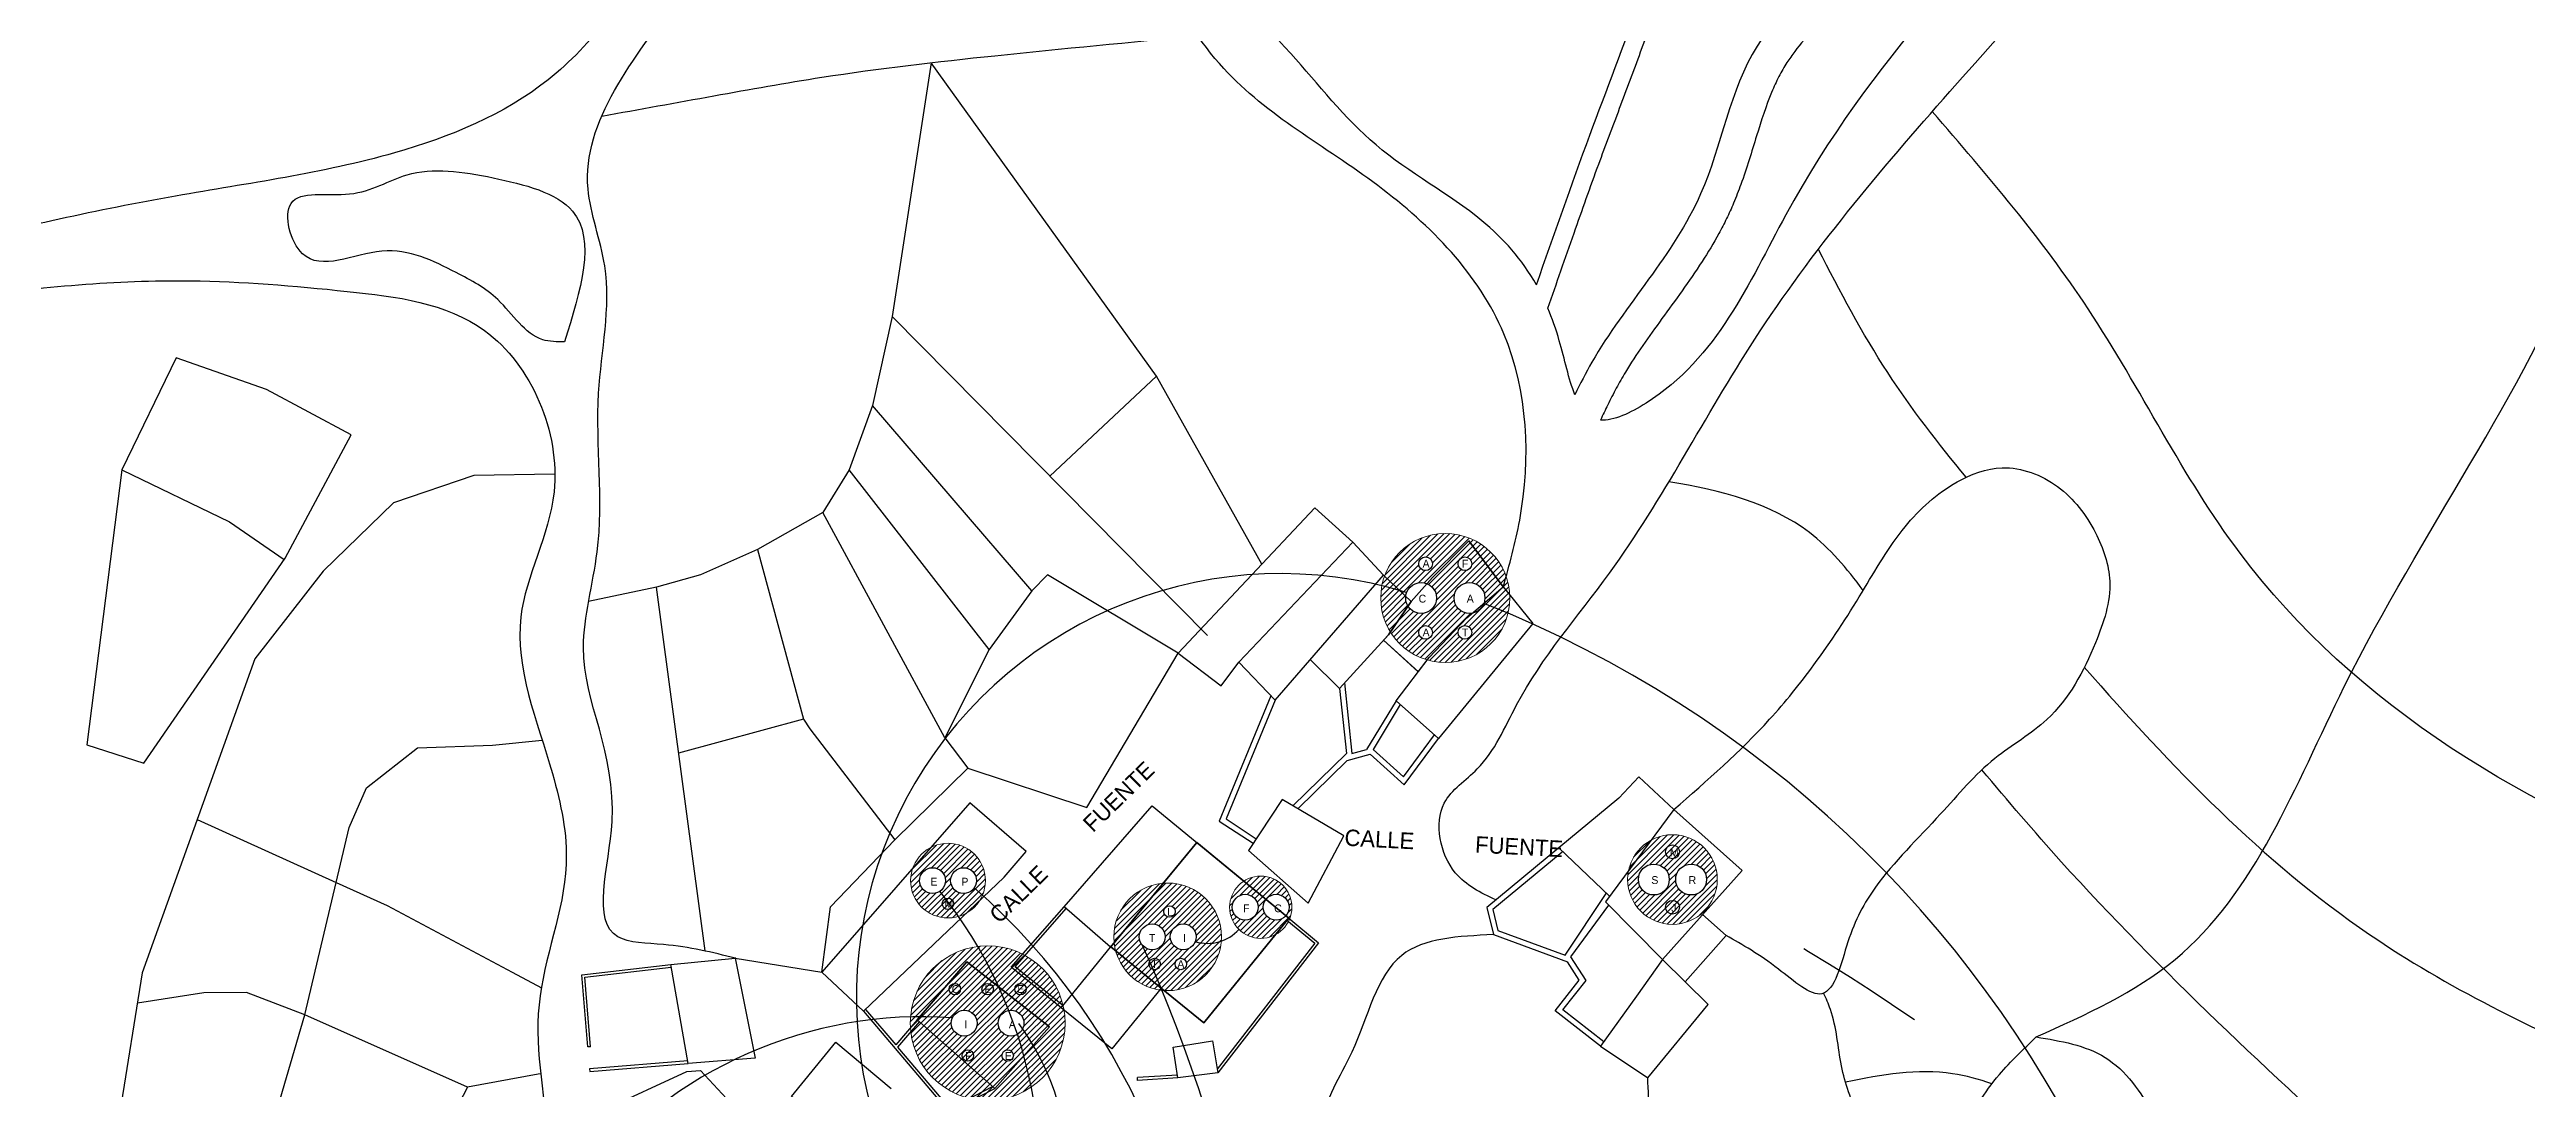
# Model space of a CAD drawing. Header units: metres. Extents: x 6005 to 6594, y -850 to -302.
# Drawn here: x 6209.6 to 6435.6, y -537.3 to -442.5 of the extents above; entities that cross this region are included whole.
import ezdxf

# ---------------------------------------------------------------- set-up
doc = ezdxf.new("R2010")
doc.units = ezdxf.units.M
doc.linetypes.add('ACAD_ISO03W100', pattern=[30, 12, -18])
for name, color, linetype in [('_Caminos', 2, 'Continuous'), ('_Proyeccion1', 3, 'Continuous'), ('_Tierras', 51, 'Continuous'), ('S_Cabezas familia', 3, 'Continuous'), ('S_Circulo grande', 191, 'Continuous'), ('S_ContornoViv', 2, 'Continuous'), ('S_Iniciales', 3, 'Continuous'), ('S_Lineas hermanos', 72, 'ACAD_ISO03W100'), ('S_Lineas hijos', 71, 'Continuous'), ('S_Sombreado', 191, 'Continuous'), ('S_Textos', 2, 'Continuous')]:
    doc.layers.add(name, color=color, linetype=linetype)

msp = doc.modelspace()

# ---------------------------------------------------------------- hatches: boundary and pattern name
at = {"layer": 'S_Sombreado', "lineweight": 0}
h = msp.add_hatch(dxfattribs=at)
h.set_pattern_fill('ANSI31', color=256, scale=0.12)
h.set_pattern_definition([(45, (-1465.81393, -440.41443), (-0.269407684, 0.269407684), [])])
h.paths.add_polyline_path([(6331.09, -492.54, 1), (6342.86, -492.54, 1)])
h.paths.add_polyline_path([(6339.4, -489.41, -1), (6338.14, -489.41, -1)], flags=16)
h.paths.add_polyline_path([(6335.8, -489.41, -1), (6334.55, -489.41, -1)], flags=16)
h.paths.add_polyline_path([(6340.59, -492.54, -1), (6337.77, -492.54, -1)], flags=16)
h.paths.add_polyline_path([(6336.18, -492.54, -1), (6333.36, -492.54, -1)], flags=16)
h.paths.add_polyline_path([(6339.4, -495.68, -1), (6338.14, -495.68, -1)], flags=16)
h.paths.add_polyline_path([(6335.8, -495.68, -1), (6334.55, -495.68, -1)], flags=16)
h = msp.add_hatch(dxfattribs=at)
h.set_pattern_fill('ANSI31', color=256, scale=0.12)
h.set_pattern_definition([(45, (-1511.17536, -522.329), (-0.269407684, 0.269407684), [])])
h.paths.add_polyline_path([(6288.21, -518.34, 1), (6295.02, -518.34, 1)])
h.paths.add_polyline_path([(6291.37, -518.34, -1), (6289.02, -518.34, -1)], flags=16)
h.paths.add_polyline_path([(6294.2, -518.34, -1), (6291.85, -518.34, -1)], flags=16)
h.paths.add_polyline_path([(6292.14, -520.45, -1), (6291.09, -520.45, -1)], flags=0)
h.paths.add_polyline_path([(6291.03, -521.21), (6292.23, -521.21), (6292.23, -519.73), (6291.03, -519.73)], flags=24)
h.paths.add_polyline_path([(6292.58, -519.2), (6293.61, -519.2), (6293.61, -517.71), (6292.58, -517.71)], flags=8)
h.paths.add_polyline_path([(6289.75, -519.2), (6290.78, -519.2), (6290.78, -517.71), (6289.75, -517.71)], flags=8)
h = msp.add_hatch(dxfattribs=at)
h.set_pattern_fill('ANSI31', color=256, scale=0.12)
h.set_pattern_definition([(45, (-1445.08693, -504.77235), (-0.269407684, 0.269407684), [])])
h.paths.add_polyline_path([(6353.61, -518.24, 1), (6361.79, -518.24, 1)])
h.paths.add_polyline_path([(6357.41, -518.24, -1), (6354.59, -518.24, -1)], flags=16)
h.paths.add_polyline_path([(6360.81, -518.24, -1), (6357.99, -518.24, -1)], flags=16)
h.paths.add_polyline_path([(6357.2, -516.52), (6358.4, -516.52), (6358.4, -515.03), (6357.2, -515.03)], flags=24)
h.paths.add_polyline_path([(6357.38, -521.58), (6358.24, -521.58), (6358.24, -520.09), (6357.38, -520.09)], flags=24)
h.paths.add_polyline_path([(6358.91, -519.05), (6359.99, -519.05), (6359.99, -517.56), (6358.91, -517.56)], flags=8)
h.paths.add_polyline_path([(6355.55, -519.06), (6356.58, -519.06), (6356.58, -517.58), (6355.55, -517.58)], flags=8)
h = msp.add_hatch(dxfattribs=at)
h.set_pattern_fill('ANSI31', color=256, scale=0.12)
h.set_pattern_definition([(45, (-1491.1334, -490.04453), (-0.269407684, 0.269407684), [])])
h.paths.add_polyline_path([(6306.75, -523.47, 1), (6316.56, -523.47, 1)])
h.paths.add_polyline_path([(6311.42, -523.47, -1), (6309.06, -523.47, -1)], flags=16)
h.paths.add_polyline_path([(6311.3, -521.16, -1), (6312.34, -521.16, -1)], flags=16)
h.paths.add_polyline_path([(6314.25, -523.47, -1), (6311.89, -523.47, -1)], flags=16)
h.paths.add_polyline_path([(6313.37, -525.95, -1), (6312.32, -525.95, -1)], flags=16)
h.paths.add_polyline_path([(6312.35, -526.71), (6313.39, -526.71), (6313.39, -525.23), (6312.35, -525.23)], flags=24)
h.paths.add_polyline_path([(6311.36, -521.94), (6312.28, -521.94), (6312.28, -520.46), (6311.36, -520.46)], flags=24)
h.paths.add_polyline_path([(6309.96, -526.71), (6310.93, -526.71), (6310.93, -525.23), (6309.96, -525.23)], flags=24)
h.paths.add_polyline_path([(6312.76, -524.33), (6313.4, -524.33), (6313.4, -522.85), (6312.76, -522.85)], flags=8)
h.paths.add_polyline_path([(6309.73, -524.33), (6310.71, -524.33), (6310.71, -522.85), (6309.73, -522.85)], flags=8)
h = msp.add_hatch(dxfattribs=at)
h.set_pattern_fill('ANSI31', color=256, scale=0.12)
h.set_pattern_definition([(45, (-1482.65306, -540.11016), (-0.269407684, 0.269407684), [])])
h.paths.add_polyline_path([(6322.97, -520.77, 1), (6317.3, -520.77, 1)])
h.paths.add_polyline_path([(6320.37, -520.77, -1), (6322.73, -520.77, -1)], flags=16)
h.paths.add_polyline_path([(6317.54, -520.77, -1), (6319.9, -520.77, -1)], flags=16)
h.paths.add_polyline_path([(6321.13, -521.64), (6322.21, -521.64), (6322.21, -520.16), (6321.13, -520.16)], flags=8)
h.paths.add_polyline_path([(6318.26, -521.63), (6319.24, -521.63), (6319.24, -520.14), (6318.26, -520.14)], flags=8)
h = msp.add_hatch(dxfattribs=at)
h.set_pattern_fill('ANSI31', color=256, scale=0.12)
h.set_pattern_definition([(45, (-1507.5622, -459.7158), (-0.269407684, 0.269407684), [])])
h.paths.add_polyline_path([(6288.16, -531.35, 1), (6302.29, -531.35, 1)])
h.paths.add_polyline_path([(6298.53, -531.35, -1), (6296.18, -531.35, -1)], flags=16)
h.paths.add_polyline_path([(6294.27, -531.35, -1), (6291.92, -531.35, -1)], flags=16)
h.paths.add_polyline_path([(6297.57, -534.31, -1), (6296.52, -534.31, -1)], flags=16)
h.paths.add_polyline_path([(6296.54, -535.09), (6297.57, -535.09), (6297.57, -533.61), (6296.54, -533.61)], flags=24)
h.paths.add_polyline_path([(6297.67, -529), (6298.7, -529), (6298.7, -527.51), (6297.67, -527.51)], flags=24)
h.paths.add_polyline_path([(6296.98, -532.21), (6298.02, -532.21), (6298.02, -530.72), (6296.98, -530.72)], flags=8)
h.paths.add_polyline_path([(6292.9, -535.09), (6293.87, -535.09), (6293.87, -533.61), (6292.9, -533.61)], flags=24)
h.paths.add_polyline_path([(6294.68, -529.01), (6295.71, -529.01), (6295.71, -527.52), (6294.68, -527.52)], flags=24)
h.paths.add_polyline_path([(6291.72, -529.01), (6292.81, -529.01), (6292.81, -527.52), (6291.72, -527.52)], flags=24)
h.paths.add_polyline_path([(6292.82, -532.21), (6293.46, -532.21), (6293.46, -530.72), (6292.82, -530.72)], flags=8)

# ---------------------------------------------------------------- linework, layer by layer
at = {"layer": '_Caminos', "color": 2}
for points, knots in [([(6286.78, -324.01), (6288.68, -332.07), (6290.58, -340.12), (6292.49, -348.18), (6294.14, -355.18), (6297.51, -369.44), (6294.88, -394.75), (6277.76, -413.07), (6266.44, -431.54), (6256.19, -446.37), (6239.62, -453.13), (6220.6, -455.62), (6203.15, -459.58), (6187.23, -463.57), (6179.38, -476.23), (6165.66, -474.88), (6150.91, -478.06), (6141.77, -491.32), (6134.7, -506.72), (6120.48, -513.39), (6107.61, -520.01), (6093.21, -527.28), (6088.22, -545.04), (6082.39, -561.12), (6086.91, -573.31), (6082.74, -582.75), (6064.85, -577.83), (6052.59, -580), (6044.43, -581.45), (6035.25, -583.07), (6026.06, -584.7), (6016.88, -586.32)], [-24.839508, -24.839508, -24.839508, -24.839508, 0, 0, 0, 21.588922, 43.948709, 72.761188, 93.944318, 109.793974, 125.298735, 145.661672, 167.41147, 179.462701, 193.447242, 206.615734, 217.366774, 237.643811, 251.249263, 267.361773, 282.151057, 295.985243, 313.050862, 334.654341, 345.808095, 349.659961, 362.887706, 389.188305, 389.188305, 389.188305, 418.79511, 418.79511, 418.79511, 418.79511]), ([(6345.29, -463.97), (6343.97, -461.62), (6339.82, -456.96), (6330.15, -451.91), (6322.77, -442.15), (6310.99, -431.45), (6305.13, -410.99), (6306.61, -383.82), (6304.55, -364.09), (6303.35, -352.57), (6302.36, -343.05), (6301.37, -333.53), (6300.38, -324.01)], [178.697421, 178.697421, 178.697421, 178.697421, 186.685218, 198.562133, 209.980478, 223.142884, 245.683844, 270.347138, 305.001226, 305.001226, 305.001226, 333.62521, 333.62521, 333.62521, 333.62521]), ([(6341.58, -520.1), (6340.22, -519.45), (6336.88, -517.85), (6335.55, -511.24), (6340.97, -507.88), (6344.27, -499.67), (6354.65, -487.92), (6364.98, -467.3), (6388.6, -439.43), (6417.74, -408.67), (6439.03, -371.21), (6455.1, -352.82), (6461.8, -345.16), (6467.96, -338.11), (6474.12, -331.06), (6480.28, -324.01)], [0, 0, 0, 0, 4.451856, 10.881112, 15.215941, 22.064983, 36.775961, 61.916965, 90.703151, 145.936337, 188.593093, 219.073311, 219.073311, 219.073311, 247.110114, 247.110114, 247.110114, 247.110114]), ([(6345.29, -463.97), (6346.87, -459.41), (6351.37, -446.58), (6358.78, -428.48), (6359.34, -410.28), (6365.08, -396.36), (6363.34, -384.14), (6367.7, -372.67), (6367.99, -363.07), (6368.56, -356.27), (6368.82, -353.24), (6369.64, -343.49), (6370.46, -333.75), (6371.28, -324.01)], [3.674597, 3.674597, 3.674597, 3.674597, 18.177346, 44.502445, 61.636852, 72.017697, 88.954452, 96.964427, 108.330898, 117.479784, 117.479784, 117.479784, 146.852909, 146.852909, 146.852909, 146.852909]), ([(6346.33, -466.1), (6347.12, -463.81), (6347.92, -461.52), (6349.46, -457.14), (6350.21, -455.03), (6351.6, -451.23), (6352.24, -449.54), (6353.52, -446.13), (6354.17, -444.42), (6356.05, -439.26), (6357.25, -435.77), (6358.73, -430.35), (6359.18, -428.45), (6359.74, -425.53), (6359.91, -424.52), (6360.2, -422.5), (6360.33, -421.5), (6360.69, -418.5), (6360.9, -416.52), (6361.34, -413.45), (6361.51, -412.35), (6361.91, -410.33), (6362.11, -409.41), (6362.6, -407.6), (6362.88, -406.68), (6363.55, -404.55), (6363.96, -403.34), (6364.59, -401.17), (6364.84, -400.25), (6365.17, -398.72), (6365.27, -398.14), (6365.45, -396.98), (6365.52, -396.4), (6365.69, -394.67), (6365.75, -393.52), (6365.86, -390.21), (6365.86, -388.08), (6366.03, -385.19), (6366.1, -384.36), (6366.27, -383.02), (6366.35, -382.5), (6366.53, -381.54), (6366.63, -381.1), (6366.85, -380.21), (6366.97, -379.76), (6367.35, -378.4), (6367.64, -377.47), (6368.16, -375.69), (6368.39, -374.84), (6368.79, -373.1), (6368.94, -372.22), (6369.33, -369.61), (6369.48, -367.87), (6369.66, -365.05), (6369.71, -363.95), (6369.85, -361.65), (6369.93, -360.44), (6370.11, -358.02), (6370.21, -356.81), (6370.37, -354.86), (6370.43, -354.12), (6370.49, -353.38), (6370.49, -353.38), (6370.49, -353.38), (6370.49, -353.38), (6371.32, -343.59), (6372.14, -333.8), (6372.97, -324.01)], [1.999159, 1.999159, 1.999159, 1.999159, 9.281929, 9.281929, 15.99597, 15.99597, 21.43294, 21.43294, 26.869909, 26.869909, 37.743847, 37.743847, 43.460743, 43.460743, 46.456865, 46.456865, 49.452987, 49.452987, 55.445232, 55.445232, 58.893038, 58.893038, 61.835714, 61.835714, 64.77839, 64.77839, 68.573853, 68.573853, 71.34237, 71.34237, 73.009486, 73.009486, 74.676602, 74.676602, 78.010834, 78.010834, 84.374798, 84.374798, 86.976823, 86.976823, 88.673305, 88.673305, 90.128522, 90.128522, 91.583739, 91.583739, 94.494173, 94.494173, 97.032907, 97.032907, 99.571641, 99.571641, 104.649109, 104.649109, 107.926406, 107.926406, 111.5859, 111.5859, 115.245394, 115.245394, 117.479784, 117.479784, 117.479784, 117.480761, 117.480761, 117.480761, 146.995011, 146.995011, 146.995011, 146.995011]), ([(6414.35, -324.01), (6408.79, -334.41), (6403.24, -344.82), (6397.68, -355.22), (6395.63, -359.07), (6391.4, -367), (6389.5, -380.98), (6390.09, -394.32), (6385.82, -406.48), (6377.66, -418.14), (6375.07, -432.58), (6363.39, -442.62), (6361.32, -457.67), (6352.57, -466.57), (6349.28, -472.99), (6348.8, -473.99)], [-35.122586, -35.122586, -35.122586, -35.122586, 0, 0, 0, 13.000285, 26.775168, 41.675569, 52.776495, 64.63386, 84.218033, 94.401211, 108.839723, 127.132985, 130.480247, 130.480247, 130.480247, 130.480247]), ([(6465.12, -324.01), (6460.74, -331.51), (6456.36, -339.02), (6451.98, -346.52), (6451.98, -346.52), (6451.98, -346.53), (6451.98, -346.53), (6441.59, -364.32), (6424.11, -390.72), (6393.55, -426), (6371.34, -447.7), (6361.2, -472.11), (6352.32, -476.4), (6351.14, -476.3)], [-25.905908, -25.905908, -25.905908, -25.905908, -0.001864, -0.001864, -0.001864, 0, 0, 0, 61.418794, 94.803665, 141.048068, 161.004712, 165.285484, 165.285484, 165.285484, 165.285484]), ([(6417.85, -324.01), (6412.04, -334.9), (6406.23, -345.78), (6400.42, -356.67), (6400.42, -356.67), (6400.42, -356.67), (6400.41, -356.68), (6400.12, -357.23), (6399.83, -357.77), (6398.96, -359.41), (6398.4, -360.49), (6396.81, -363.72), (6395.87, -365.85), (6394.46, -370.15), (6393.96, -372.4), (6393.41, -376.06), (6393.27, -377.42), (6393.05, -380.23), (6392.99, -381.67), (6392.91, -384.62), (6392.89, -386.12), (6392.8, -389), (6392.74, -390.37), (6392.52, -393.12), (6392.36, -394.51), (6391.67, -398.45), (6390.96, -400.94), (6389.59, -404.51), (6389.09, -405.65), (6388.24, -407.4), (6387.92, -408.03), (6387.26, -409.24), (6386.92, -409.83), (6385.92, -411.58), (6385.24, -412.7), (6384.08, -414.69), (6383.59, -415.56), (6382.71, -417.25), (6382.32, -418.06), (6381.59, -419.77), (6381.24, -420.65), (6380.22, -423.41), (6379.57, -425.36), (6378.08, -429.33), (6377.25, -431.34), (6375.75, -434.05), (6375.3, -434.8), (6374.47, -436.01), (6374.13, -436.47), (6373.43, -437.36), (6373.07, -437.78), (6372.01, -439.02), (6371.31, -439.78), (6369.99, -441.26), (6369.38, -441.96), (6368.6, -443), (6368.36, -443.33), (6368.01, -443.87), (6367.88, -444.08), (6367.64, -444.51), (6367.52, -444.73), (6367.17, -445.41), (6366.95, -445.89), (6366.24, -447.61), (6365.81, -448.95), (6364.93, -451.79), (6364.48, -453.29), (6363.73, -455.37), (6363.51, -455.94), (6363.07, -456.98), (6362.86, -457.45), (6362.41, -458.37), (6362.17, -458.83), (6361.45, -460.16), (6360.93, -461.01), (6359.21, -463.67), (6357.95, -465.38), (6355.53, -468.7), (6354.38, -470.31), (6353.12, -472.41), (6352.84, -472.89), (6352.31, -473.89), (6352.05, -474.39), (6351.57, -475.37), (6351.35, -475.83), (6351.14, -476.3)], [-36.761469, -36.761469, -36.761469, -36.761469, -0.006231, -0.006231, -0.006231, 0, 0, 0, 1.859751, 1.859751, 5.579252, 5.579252, 13.018254, 13.018254, 20.457256, 20.457256, 24.740281, 24.740281, 29.218541, 29.218541, 33.6968, 33.6968, 37.654577, 37.654577, 41.579731, 41.579731, 48.683268, 48.683268, 52.141687, 52.141687, 54.09713, 54.09713, 56.052574, 56.052574, 59.96346, 59.96346, 63.129743, 63.129743, 66.104592, 66.104592, 69.079441, 69.079441, 75.156626, 75.156626, 81.233812, 81.233812, 83.590096, 83.590096, 85.107346, 85.107346, 86.624595, 86.624595, 89.659095, 89.659095, 92.693594, 92.693594, 94.17011, 94.17011, 95.091284, 95.091284, 96.012457, 96.012457, 97.854805, 97.854805, 102.330367, 102.330367, 106.805929, 106.805929, 108.448966, 108.448966, 109.835702, 109.835702, 111.222437, 111.222437, 113.995908, 113.995908, 120.158409, 120.158409, 126.32091, 126.32091, 128.157366, 128.157366, 129.993823, 129.993823, 131.605039, 131.605039, 131.605039, 131.605039]), ([(6272.2, -525.42), (6270.13, -524.9), (6266.75, -524.05), (6258.36, -524.04), (6263.28, -509.52), (6256.74, -499.71), (6260.68, -486.39), (6258.83, -474.82), (6261.45, -463.66), (6256.43, -451.15), (6270.21, -434.71), (6280.06, -415.71), (6295.9, -399.64), (6298.95, -384.33), (6299.43, -375.59), (6299.47, -372.44)], [0, 0, 0, 0, 6.665576, 10.884502, 21.428157, 37.540803, 46.332457, 60.838492, 72.455894, 79.663571, 98.994343, 128.04854, 147.361539, 164.065468, 173.482484, 173.482484, 173.482484, 173.482484]), ([(6342.26, -491.53), (6342.82, -489.52), (6344.9, -482.04), (6344.22, -467.27), (6331.34, -454.11), (6317.64, -446.89), (6306.07, -427.8), (6300.21, -405.84), (6303.25, -383.92), (6300.51, -375.37), (6299.47, -372.44)], [0, 0, 0, 0, 6.274524, 23.340699, 41.098599, 58.724605, 68.836143, 106.892231, 124.477308, 133.704301, 133.704301, 133.704301, 133.704301]), ([(6256.63, -469.17), (6258.08, -464.49), (6260.49, -456.73), (6249.95, -454), (6242.76, -452.94), (6237.58, -456.46), (6230.28, -454.79), (6232.53, -463.82), (6240.25, -459.54), (6246.03, -462.46), (6251.03, -465.08), (6253.35, -469.13), (6255.94, -469.16), (6256.63, -469.17)], [0, 0, 0, 0, 11.948392, 19.820149, 27.680369, 33.200359, 38.617207, 43.312962, 50.571713, 57.627996, 62.158729, 67.643716, 69.640597, 69.640597, 69.640597, 69.640597]), ([(6247.37, -559.36), (6244.51, -559.24), (6238.5, -559), (6232.11, -567.08), (6222.59, -569.56), (6210.95, -567.89), (6201.13, -577.12), (6188.74, -581.86), (6177.13, -581.78), (6167.92, -579.27), (6153.53, -585.77), (6132.07, -583.4), (6112.33, -580.88), (6091.12, -585.52), (6090.69, -570.95), (6089.56, -557.86), (6093.98, -541.58), (6103.27, -528.02), (6118, -519.19), (6134.92, -511.7), (6148.05, -498.53), (6152.06, -480.44), (6168.75, -477.18), (6183.45, -478.48), (6189.97, -467.02), (6205.01, -464.49), (6220.43, -463.08), (6236.19, -464.4), (6251.5, -466.28), (6258.17, -481.93), (6250.42, -495), (6255.32, -506.53), (6257.79, -518.43), (6252.82, -529.67), (6255.5, -540.8), (6255.08, -547.52), (6254.94, -549.84)], [0, 0, 0, 0, 8.130917, 17.070378, 28.403457, 36.167094, 51.06663, 65.339898, 75.353208, 85.666258, 92.650496, 121.441964, 145.596076, 161.021712, 167.987602, 183.346558, 202.840818, 216.311655, 231.773331, 253.449587, 271.808812, 285.669457, 304.192254, 316.121683, 326.802544, 338.788336, 359.41871, 373.764128, 386.788851, 402.810887, 414.622566, 429.217312, 437.618111, 450.648287, 463.879272, 470.845118, 470.845118, 470.845118, 470.845118]), ([(6348.8, -473.99), (6348.23, -472.58), (6347.62, -469.55), (6346.72, -467.02), (6346.33, -466.1)], [169.287288, 169.287288, 169.287288, 169.287288, 173.656936, 176.42217, 176.42217, 176.42217, 176.42217]), ([(6341.36, -523.27), (6338.18, -523.42), (6331.31, -523.74), (6329.41, -533.49), (6323.81, -541.22), (6330.26, -550.88), (6339.45, -549.1), (6346.57, -549.91), (6355.3, -549.47), (6355.73, -542.27), (6355.55, -538.64), (6355.44, -536.34)], [0, 0, 0, 0, 8.573013, 18.523622, 25.598968, 36.02176, 43.562361, 51.451091, 59.551618, 63.656968, 70.778976, 70.778976, 70.778976, 70.778976]), ([(6354.48, -547.94), (6356.5, -547.86), (6362.23, -547.77), (6369.25, -549.61), (6377.16, -545.82), (6374.59, -539.99), (6372.88, -535.31), (6372.65, -531.19), (6371.71, -529.1), (6371.49, -528.61)], [2.367401, 2.367401, 2.367401, 2.367401, 8.411535, 19.536929, 24.390368, 29.908771, 34.968904, 40.221005, 41.816126, 41.816126, 41.816126, 41.816126]), ([(6390.89, -532.61), (6389.73, -533.71), (6387.07, -536.23), (6383.77, -541.35), (6383.79, -547.97), (6386.9, -555.84), (6394.88, -554.52), (6401.89, -553.47), (6403.88, -546.25), (6402.05, -539.83), (6397.68, -533.74), (6393.12, -532.98), (6390.89, -532.61)], [0, 0, 0, 0, 4.810418, 11.022372, 17.453371, 24.570297, 32.395211, 38.586512, 44.304595, 51.836679, 58.640932, 65.193644, 65.193644, 65.193644, 65.193644]), ([(6386.83, -536.89), (6385.65, -536.48), (6381.33, -535.27), (6376.79, -536.03), (6373.49, -536.74)], [3.729024, 3.729024, 3.729024, 3.729024, 7.463734, 17.301663, 17.301663, 17.301663, 17.301663])]:
    msp.add_open_spline(points, degree=3, knots=knots, dxfattribs=at)
at = {"layer": '_Proyeccion1', "color": 2}
for points in [[(6321.06, -501.48), (6316.35, -512.9), (6319.45, -514.93)], [(6327.32, -500.8), (6327.95, -506.73)], [(6327.77, -500.3), (6328.46, -506.73), (6329.8, -506.37)], [(6321.44, -501.87), (6316.97, -512.7), (6319.73, -514.52)], [(6332.49, -501.92), (6329.8, -506.37)], [(6332.87, -502.26), (6330.39, -506.36)], [(6328.02, -507.36), (6330.12, -506.8), (6333.22, -509.61), (6336.36, -505.37)], [(6330.39, -506.36), (6333.15, -508.87), (6335.99, -505.04)], [(6323.06, -511.52), (6327.95, -506.73)], [(6323.51, -511.78), (6328.02, -507.36)], [(6347.32, -515.35), (6340.75, -520.78), (6341.36, -523.27), (6348.11, -525.74)], [(6347.64, -515.74), (6341.31, -520.97), (6341.78, -522.9), (6347.9, -525.13), (6351.66, -519.5)], [(6301.92, -529.94), (6297.38, -526.25), (6302.2, -520.72)], [(6302.08, -529.75), (6297.74, -526.22), (6302.39, -520.89)], [(6322.53, -521.96), (6325.07, -524.05), (6316.16, -535.54)], [(6322.69, -521.77), (6325.41, -524.01), (6316.21, -535.88)], [(6348.42, -525.3), (6351.88, -520.57)], [(6258.74, -533.52), (6258.2, -526.94), (6266.31, -526)], [(6258.98, -533.5), (6258.47, -527.16), (6266.34, -526.25)], [(6351.14, -533.45), (6347.01, -530.21), (6349.2, -527.43), (6348.11, -525.74)], [(6351.45, -533.06), (6347.71, -530.12), (6349.82, -527.45), (6348.42, -525.3)], [(6283.9, -530.25), (6290.87, -538.47), (6293.32, -538.63), (6295.88, -537.31)], [(6284.09, -530.09), (6286.84, -533.34)], [(6288.81, -531.04), (6286.84, -533.34)], [(6289, -531.2), (6287.01, -533.53)], [(6258.98, -533.5), (6258.74, -533.52)], [(6267.86, -534.79), (6258.9, -535.52), (6258.92, -535.77), (6267.91, -535.04)], [(6287.01, -533.53), (6290.99, -538.23), (6293.27, -538.38), (6295.68, -537.13)], [(6312.54, -536.1), (6308.88, -536.32)], [(6308.9, -536.57), (6308.88, -536.32)], [(6312.58, -536.35), (6308.9, -536.57)]]:
    msp.add_lwpolyline(points, dxfattribs=at)
at = {"layer": '_Tierras', "color": 2}
for points in [[(6290.06, -443.68), (6286.52, -466.86), (6284.71, -474.98), (6282.58, -480.84), (6280.18, -484.73), (6274.23, -488.11), (6269.04, -490.44), (6265.02, -491.55), (6258.82, -492.87)], [(6320.25, -489.45), (6310.62, -472.28), (6290.06, -443.68)], [(6315.28, -495.96), (6286.52, -466.86)], [(6218.25, -507.61), (6231.13, -488.9), (6237.16, -477.64), (6229.44, -473.51), (6221.21, -470.61), (6216.24, -480.85), (6213.04, -505.96), (6218.25, -507.61)], [(6300.9, -481.41), (6310.62, -472.28)], [(6299.26, -491.9), (6284.71, -474.98)], [(6255.74, -481.25), (6248.36, -481.35), (6241.01, -483.87), (6234.6, -490.09), (6228.37, -498.1), (6218.1, -526.77), (6216.07, -539.48), (6217.26, -553.37)], [(6216.24, -480.85), (6226.05, -485.6), (6231.04, -489.03)], [(6295.37, -497.25), (6282.58, -480.84)], [(6291.31, -505.3), (6280.18, -484.73)], [(6274.23, -488.11), (6278.44, -503.59), (6278.99, -504.48), (6286.76, -514.62)], [(6269.44, -524.76), (6265.02, -491.55)], [(6312.61, -497.57), (6300.67, -490.42), (6299.26, -491.9), (6295.37, -497.25), (6291.31, -505.3), (6293.43, -508.06)], [(6272.2, -525.42), (6272.19, -525.35), (6272.2, -525.42), (6272.2, -525.42), (6280.11, -526.69), (6280.9, -520.72), (6286.76, -514.62), (6293.43, -508.06), (6304.26, -511.68), (6312.61, -497.57)], [(6278.44, -503.59), (6267.03, -506.7)], [(6228.06, -547.23), (6232.94, -530.58), (6235.79, -518.52), (6236.98, -513.48), (6238.57, -509.88), (6243.22, -506.23), (6250.04, -505.97), (6254.59, -505.53)], [(6223.12, -512.77), (6235.79, -518.52), (6240.43, -520.62), (6251.84, -526.71), (6254.51, -528.13)], [(6247.78, -537.19), (6232.94, -530.58), (6227.62, -528.55), (6223.73, -528.57), (6217.67, -529.51)], [(6254.45, -535.97), (6254.21, -536.02), (6247.78, -537.19), (6241.06, -550.11), (6237.35, -559.76), (6228.06, -547.23), (6220.56, -552.1), (6225.08, -562.2), (6225.56, -565.66), (6220.1, -565.7), (6215.58, -568.85)]]:
    msp.add_lwpolyline(points, dxfattribs=at)
for points, knots in [([(6390.89, -532.61), (6395.41, -530.57), (6409.06, -524.38), (6420.22, -494.18), (6442.78, -464.16), (6449.38, -425.48), (6473.38, -401.75), (6479.94, -371.6), (6489.46, -353.32), (6494.21, -344.18), (6497.72, -337.46), (6501.22, -330.73), (6504.72, -324.01)], [0, 0, 0, 0, 14.500178, 43.809324, 89.878491, 128.014096, 156.338868, 187.258131, 218.133343, 218.133343, 218.133343, 240.867155, 240.867155, 240.867155, 240.867155]), ([(6260.02, -448.56), (6263.43, -447.94), (6270.12, -446.73), (6282.03, -444.58), (6296.78, -442.89), (6308.23, -441.81), (6314.41, -441.23)], [2.796356, 2.796356, 2.796356, 2.796356, 13.190264, 23.192395, 39.092627, 57.70201, 57.70201, 57.70201, 57.70201]), ([(6593.67, -551.03), (6576.89, -546.5), (6560.12, -541.97), (6543.35, -537.44), (6531.34, -534.2), (6501.45, -526.13), (6453.06, -522.58), (6411.83, -497.44), (6397.1, -466.44), (6386.43, -453.94), (6381.4, -448.15)], [-52.027931, -52.027931, -52.027931, -52.027931, 0, 0, 0, 37.224055, 92.715512, 145.027801, 171.284614, 194.225222, 194.225222, 194.225222, 194.225222]), ([(6384.48, -481.52), (6381.95, -478.44), (6376.86, -471.9), (6372.98, -464.56), (6371.01, -460.72)], [4.778786, 4.778786, 4.778786, 4.778786, 16.717617, 29.633634, 29.633634, 29.633634, 29.633634]), ([(6357.83, -511.85), (6360.85, -509.21), (6365.49, -505.16), (6371, -498.29), (6374.92, -492.29), (6378.45, -486.06), (6382.89, -482.01), (6388.08, -480.03), (6393.22, -482.02), (6396.39, -486.19), (6398.17, -491.39), (6396.14, -497.51), (6392.91, -503.57), (6386.53, -507.14), (6381.88, -512.78), (6376.47, -518), (6373.62, -523.27), (6372.08, -530.53), (6366.85, -525.75), (6364.11, -524.21), (6362.59, -523.35)], [0, 0, 0, 0, 11.994461, 18.420128, 26.351449, 33.499007, 39.77157, 44.071768, 49.429342, 54.871763, 59.479698, 65.23593, 73.526189, 79.460422, 86.555562, 95.49692, 101.091224, 106.375017, 110.937837, 116.614066, 116.614066, 116.614066, 116.614066]), ([(6375.09, -491.86), (6373.63, -489.83), (6369.07, -484.53), (6362.17, -482.7), (6357.37, -481.94)], [6.39475, 6.39475, 6.39475, 6.39475, 13.778292, 27.677108, 27.677108, 27.677108, 27.677108]), ([(6395.27, -498.87), (6403.23, -507.93), (6417.51, -522.84), (6448.31, -537.74), (6483.03, -550.59), (6523.11, -562.72), (6551.44, -564.12), (6564.46, -564.76), (6574.2, -565.24), (6583.93, -565.72), (6593.67, -566.2)], [9.502828, 9.502828, 9.502828, 9.502828, 45.234374, 71.156151, 110.936287, 156.748323, 195.74997, 195.74997, 195.74997, 224.901065, 224.901065, 224.901065, 224.901065]), ([(6593.67, -591.97), (6578.19, -590.2), (6562.71, -588.42), (6547.23, -586.64), (6528.2, -584.46), (6502.93, -581.55), (6465.41, -579.54), (6442.78, -564.03), (6418.48, -541.53), (6399.51, -524.19), (6388.3, -511.06), (6385.93, -508.23)], [-46.92265, -46.92265, -46.92265, -46.92265, 0, 0, 0, 57.687586, 76.613844, 111.295002, 136.107263, 176.840521, 187.915983, 187.915983, 187.915983, 187.915983])]:
    msp.add_open_spline(points, degree=3, knots=knots, dxfattribs=at)
at = {"layer": 'S_Cabezas familia'}
for centre, radius in [((6335.18, -489.41), 0.627), ((6338.77, -489.41), 0.627), ((6334.77, -492.54), 1.41), ((6339.18, -492.54), 1.41), ((6335.18, -495.68), 0.627), ((6338.77, -495.68), 0.627), ((6357.7, -515.71), 0.627), ((6290.2, -518.34), 1.18), ((6293.03, -518.34), 1.18), ((6356, -518.24), 1.41), ((6359.4, -518.24), 1.41), ((6318.72, -520.77), 1.18), ((6321.55, -520.77), 1.18), ((6291.61, -520.45), 0.523), ((6311.82, -521.16), 0.523), ((6357.7, -520.77), 0.627), ((6310.24, -523.47), 1.18), ((6313.07, -523.47), 1.18), ((6310.46, -525.95), 0.523), ((6312.84, -525.95), 0.523), ((6292.24, -528.24), 0.523), ((6295.23, -528.25), 0.523), ((6298.22, -528.24), 0.523), ((6293.09, -531.35), 1.18), ((6297.36, -531.35), 1.18), ((6293.41, -534.31), 0.523), ((6297.05, -534.31), 0.523)]:
    msp.add_circle(centre, radius, dxfattribs=at)
at = {"layer": 'S_Circulo grande', "lineweight": 20}
for centre, radius in [((6336.97, -492.54), 5.89), ((6291.61, -518.34), 3.41), ((6357.7, -518.24), 4.09), ((6311.65, -523.47), 4.91), ((6320.14, -520.77), 2.84), ((6295.23, -531.35), 7.06)]:
    msp.add_circle(centre, radius, dxfattribs=at)
at = {"layer": 'S_ContornoViv'}
for points in [[(6312.61, -497.57), (6316.52, -500.55), (6318.13, -498.39), (6328.54, -487.45), (6325.07, -484.32), (6312.61, -497.57)], [(6318.13, -498.39), (6321.44, -501.87), (6331.35, -490.45), (6328.54, -487.45)], [(6335.8, -490.68), (6339.13, -487.32), (6342.26, -491.53)], [(6324.66, -498.16), (6327.32, -500.8), (6331.79, -495.89), (6333.87, -492.87), (6331.35, -490.45)], [(6335.8, -490.68), (6333.87, -492.87)], [(6342.26, -491.53), (6344.95, -494.88), (6336.36, -505.37), (6336.36, -505.37), (6336.36, -505.37), (6336.36, -505.37)], [(6338.95, -494.36), (6342.26, -491.53)], [(6335.49, -497.98), (6338.95, -494.36)], [(6334.52, -499.27), (6331.35, -496.4)], [(6332.49, -501.92), (6335.49, -497.98)], [(6332.49, -501.92), (6336.36, -505.37)], [(6357.83, -511.85), (6354.63, -508.86), (6352.8, -510.82), (6347.32, -515.35), (6351.95, -519.77)], [(6283.9, -530.25), (6296.72, -518.01), (6298.74, -515.68), (6293.59, -511.23), (6280.11, -526.69), (6283.9, -530.25)], [(6319.03, -515.58), (6324.47, -520.41), (6327.72, -514.26), (6322.08, -510.94), (6319.03, -515.58)], [(6351.58, -520.27), (6356.78, -525.54), (6364.05, -517.4), (6357.83, -511.85), (6351.58, -520.27)], [(6306.42, -524.4), (6314.3, -514.85)], [(6358.86, -527.59), (6362.59, -523.35), (6360.44, -521.43)], [(6266.31, -526), (6272.2, -525.42), (6274.03, -534.54), (6267.91, -535.04), (6266.31, -526)], [(6293.32, -525.76), (6300.86, -531.69), (6295.88, -537.31), (6288.81, -531.04), (6293.32, -525.76)], [(6311.06, -528.16), (6306.45, -524.37)], [(6351.14, -533.45), (6355.44, -536.34), (6360.95, -529.65), (6356.78, -525.54), (6354.43, -528.9), (6351.14, -533.45)], [(6283.07, -542.72), (6277.33, -538.05), (6281.37, -533.09), (6286.41, -537.32)], [(6312.58, -536.35), (6312.14, -533.55), (6315.75, -532.97), (6316.21, -535.88), (6312.58, -536.35)], [(6260.16, -539.29), (6267.79, -535.76), (6269.03, -535.66), (6275.74, -542.9), (6284.2, -551.05), (6282.77, -552.39), (6284.55, -554.6), (6285.76, -555.27)]]:
    msp.add_lwpolyline(points, dxfattribs=at)
for points in [[(6342.26, -491.53), (6339.13, -487.32), (6335.8, -490.68), (6333.87, -492.87), (6331.79, -495.89), (6331.34, -496.38), (6334.51, -499.27), (6335.49, -497.98), (6338.95, -494.36), (6342.26, -491.53)], [(6296.72, -518.01), (6298.74, -515.68), (6293.59, -511.23), (6280.11, -526.69), (6283.9, -530.25), (6296.72, -518.01)], [(6310.23, -511.5), (6322.69, -521.77), (6314.94, -531.31), (6311.06, -528.16), (6306.56, -533.7), (6301.92, -529.94), (6306.42, -524.4), (6302.2, -520.72)], [(6364.05, -517.4), (6357.83, -511.85), (6351.58, -520.27), (6356.78, -525.54), (6364.05, -517.4)], [(6322.69, -521.77), (6314.3, -514.85), (6306.45, -524.37), (6311.06, -528.16), (6314.94, -531.31), (6322.69, -521.77)], [(6300.86, -531.69), (6293.32, -525.76), (6288.81, -531.04), (6295.88, -537.31), (6300.86, -531.69)]]:
    msp.add_lwpolyline(points, close=True, dxfattribs=at)
at = {"layer": 'S_Lineas hermanos'}
msp.add_arc((6276.94, -680.06), 181.05, 17.4132, 62.5904, dxfattribs=at)
at = {"layer": 'S_Lineas hijos'}
for centre, radius, start, end in [((6321.99, -529.06), 38.74, 72.8013, 226.3453), ((6301.7, -590.57), 104.97, 343.4524, 68.3056), ((6258.27, -545.43), 41.76, 343.9206, 38.7055), ((6253.86, -564.85), 60.94, 354.7931, 48.8027), ((6315.28, -520.22), 3.85, 253.2105, 318.0967), ((6173.21, -584.98), 149.08, 359.3604, 24.0364), ((6289.27, -570.2), 39.44, 85.9896, 197.2835), ((6278.22, -545.65), 24.46, 329.7274, 35.7322)]:
    msp.add_arc(centre, radius, start, end, dxfattribs=at)

# ---------------------------------------------------------------- texts
at = {"layer": 'S_Iniciales', "char_height": 0.72, "attachment_point": 1}
for s, width, gutter_width, insert in [('A', 0.5352, 36, (6334.9, -489.05)), ('F', 0.5352, 36, (6338.49, -489.05)), ('C', 0.5352, 36, (6334.54, -492.24)), ('A', 0.5352, 36, (6338.93, -492.24)), ('A', 0.5352, 36, (6334.9, -495.33)), ('T', 0.5352, 36, (6338.49, -495.33)), ('M', 0.5352, 36, (6357.46, -515.4)), ('E', 0.446, 30, (6290, -518.08)), ('P', 0.446, 30, (6292.83, -518.08)), ('S', 0.5352, 36, (6355.77, -517.93)), ('R', 0.5352, 36, (6359.17, -517.93)), ('M', 0.446, 30, (6291.29, -520.1)), ('L', 0.48, 30, (6311.61, -520.83)), ('F', 0.446, 30, (6318.53, -520.51)), ('C', 0.446, 30, (6321.36, -520.51)), ('J', 0.5352, 36, (6357.59, -520.46)), ('T', 0.446, 30, (6309.94, -523.22)), ('I', 0.446, 30, (6313.04, -523.22)), ('T', 0.446, 30, (6310.16, -525.6)), ('A', 0.446, 30, (6312.53, -525.6)), ('C', 0.446, 30, (6291.95, -527.88)), ('E', 0.446, 30, (6294.94, -527.89)), ('E', 0.446, 30, (6297.93, -527.88)), ('I', 0.446, 30, (6293.09, -531.09)), ('A', 0.446, 30, (6297.16, -531.09)), ('F', 0.446, 30, (6293.16, -533.98)), ('E', 0.446, 30, (6296.8, -533.98))]:
    msp.add_mtext_dynamic_manual_height_columns(s, width=width, gutter_width=gutter_width, heights=[0], dxfattribs=dict(at, insert=insert))
at = {"layer": 'S_Textos', "char_height": 1.5, "attachment_point": 1}
for s, insert, rotation in [('\\pxt3;{\\fAller Light|b0|i0|c0|p2;CALLE          FUENTE}', (6295.24, -521.26), 44.2847), ('\\pxt3,21;{\\fAller Light|b0|i0|c0|p2;CALLE          FUENTE}', (6327.83, -513.65), 356.9781)]:
    msp.add_mtext_dynamic_manual_height_columns(s, width=32.7767, gutter_width=12.5, heights=[0], dxfattribs=dict(at, insert=insert, rotation=rotation))

doc.saveas('drawing.dxf')
